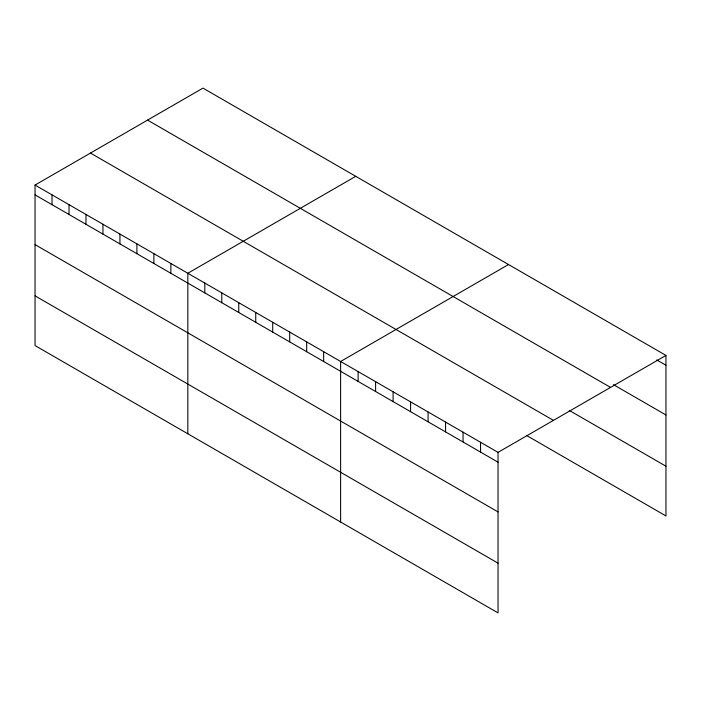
<?xml version="1.0" encoding="UTF-8"?>
<svg xmlns="http://www.w3.org/2000/svg" width="701" height="701" viewBox="0 0 701 701"><rect width="100%" height="100%" fill="white"/><g stroke="black" fill="none" stroke-linecap="round" stroke-linejoin="round"><path stroke-width="1.05" d="M35.05 185.055L498.034 452.364L498.034 612.884L35.05 345.584L35.05 185.055L202.966 88.116L665.95 355.416L665.95 515.945L526.942 435.689M355.749 176.319L187.833 273.267L187.833 433.796M508.532 264.531L340.625 361.479L340.625 522.008M498.034 452.364L665.95 355.416M656.741 359.928L665.95 365.247M613.48 384.683L665.95 414.974M147.552 120.108L610.536 387.408M569.291 410.409L665.95 466.209M90.464 153.063L553.448 420.372M35.05 194.887L498.034 462.187M35.05 244.614L498.034 511.923M35.05 295.857L498.034 563.157M480.544 442.261L480.544 452.092M463.054 432.166L463.054 441.989M445.564 422.063L445.564 431.895M428.074 411.969L428.074 421.8M410.584 401.866L410.584 411.697M393.095 391.771L393.095 401.603M375.605 381.677L375.605 391.5M358.115 371.574L358.115 381.405M323.643 351.674L323.643 361.506M306.67 341.878L306.67 351.7M289.688 332.072L289.688 341.904M272.715 322.276L272.715 332.099M255.742 312.471L255.742 322.302M238.761 302.674L238.761 312.497M221.788 292.869L221.788 302.701M204.815 283.073L204.815 292.895M170.86 263.462L170.86 273.294M153.887 253.666L153.887 263.497M136.905 243.86L136.905 253.692M119.932 234.064L119.932 243.895M102.951 224.259L102.951 234.09M85.978 214.462L85.978 224.294M69.005 204.657L69.005 214.488M52.023 194.86L52.023 204.692"/></g></svg>
